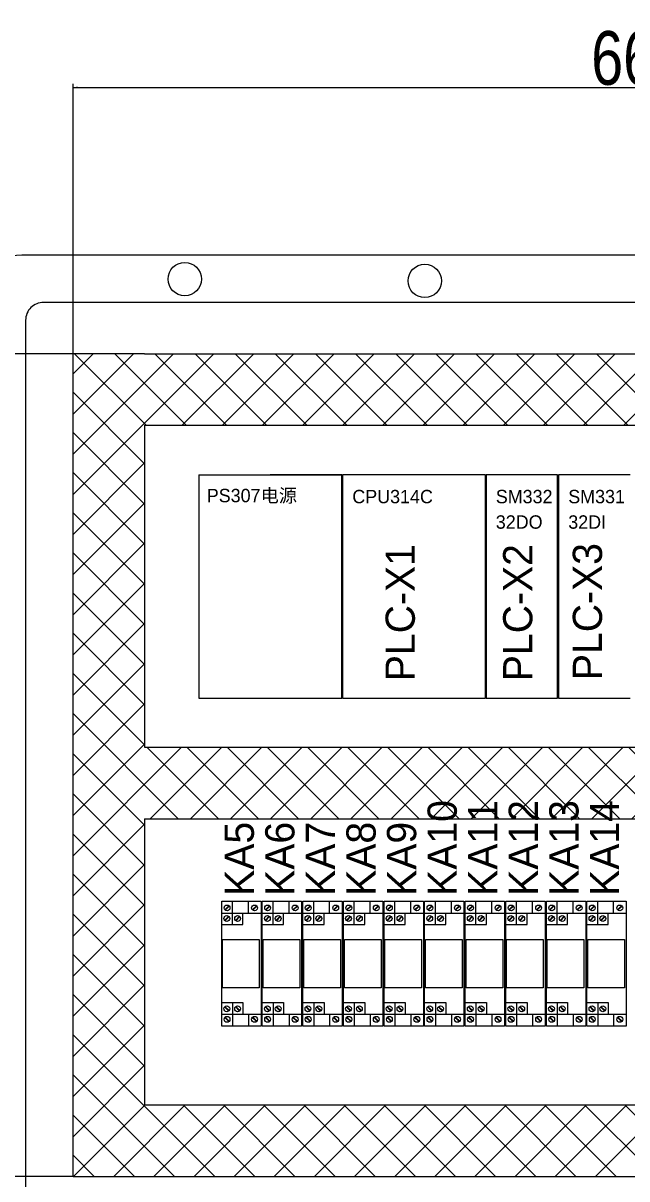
# Model space of a CAD drawing. Header units: millimetres. Extents: x 47793 to 72822, y 60284 to 123188.
# Drawn here: x 49043 to 49381, y 62046 to 62693 of the extents above; entities that cross this region are included whole.
import ezdxf

# ---------------------------------------------------------------- set-up
doc = ezdxf.new("R2010")
doc.units = ezdxf.units.MM
doc.header["$LTSCALE"] = 10
doc.layers.get('0').update_dxf_attribs({"lineweight": 18})
for name, color, linetype, lineweight in [('1轮廓实线层', 7, 'Continuous', 18), ('6文字层', 3, 'Continuous', 18), ('剖面线层', 4, 'Continuous', 18), ('尺寸线层', 3, 'Continuous', 18)]:
    doc.layers.add(name, color=color, linetype=linetype, lineweight=lineweight)
doc.styles.add('TH_GBDIM', font='SIMYOU.TTF', dxfattribs={"width": 0.8})
doc.styles.add('样式 1', font='SIMYOU.TTF', dxfattribs={"width": 0.9})
doc.dimstyles.new('TH_GBDIM', dxfattribs={"dimtxt": 3, "dimasz": 2.5, "dimexe": 2, "dimexo": 0, "dimgap": 1.5, "dimtad": 1, "dimdec": 1, "dimzin": 0, "dimdsep": 46, "dimtxsty": 'TH_GBDIM', "dimcen": 2.5, "dimdle": 5, "dimclrd": 4, "dimclre": 4, "dimclrt": 3, "dimadec": 0, "dimazin": 0, "dimtfac": 0.714286, "dimtdec": 1, "dimtmove": 0, "dimatfit": 3, "dimfxl": 1, "dimtolj": 1, "dimarcsym": 0})

# ---------------------------------------------------------------- blocks, each defined once
blk = doc.blocks.new('*X6')
at = {"layer": '尺寸线层', "linetype": 'Continuous', "transparency": 16777216}
for points in [[(48919.66, 62507.81), (48919.25, 62505.31), (48920.08, 62505.31)], [(48919.66, 62047.81), (48919.25, 62050.31), (48920.08, 62050.31)]]:
    blk.add_hatch(color=4, dxfattribs=at).paths.add_polyline_path(points, flags=0)
at = {"layer": '尺寸线层', "color": 4, "linetype": 'Continuous', "transparency": 16777216}
for p, q in [((49111.04, 62507.81), (48917.66, 62507.81)), ((48919.66, 62047.81), (48919.66, 62507.81)), ((49071.04, 62047.81), (48917.66, 62047.81))]:
    blk.add_line(p, q, dxfattribs=at)
at = {"layer": '尺寸线层', "color": 3, "transparency": 16777216, "insert": (48903.41, 62277.81), "char_height": 30, "width": 164.8, "attachment_point": 5, "rotation": 90, "style": 'TH_GBDIM'}
blk.add_mtext('460.0', dxfattribs=at)
blk = doc.blocks.new('*X7')
at = {"layer": '尺寸线层', "linetype": 'Continuous', "transparency": 16777216}
for points in [[(49071.04, 62656.71), (49073.54, 62657.13), (49073.54, 62656.3)], [(49731.04, 62656.71), (49728.54, 62657.13), (49728.54, 62656.3)]]:
    blk.add_hatch(color=4, dxfattribs=at).paths.add_polyline_path(points, flags=0)
at = {"layer": '尺寸线层', "color": 4, "linetype": 'Continuous', "transparency": 16777216}
for p, q in [((49071.04, 62507.81), (49071.04, 62658.71)), ((49731.04, 62507.81), (49731.04, 62658.71)), ((49071.04, 62656.71), (49731.04, 62656.71))]:
    blk.add_line(p, q, dxfattribs=at)
at = {"layer": '尺寸线层', "color": 3, "transparency": 16777216, "insert": (49401.04, 62672.96), "char_height": 30, "width": 164, "attachment_point": 5, "style": 'TH_GBDIM'}
blk.add_mtext('660.0', dxfattribs=at)

msp = doc.modelspace()

# ---------------------------------------------------------------- hatches: boundary and pattern name
at = {"layer": '剖面线层'}
h = msp.add_hatch(dxfattribs=at)
h.set_pattern_fill('ANSI37', color=256, scale=5, style=0)
h.paths.add_polyline_path([(49071.04, 62047.81), (49071.04, 62155.53), (49071.04, 62507.81), (49111.04, 62507.81), (49691.04, 62507.81), (49731.04, 62507.81), (49731.04, 62047.81)], flags=0)
h.paths.add_polyline_path([(49111.04, 62087.81), (49111.04, 62245.46), (49111.04, 62247.81), (49691.04, 62247.81), (49691.04, 62087.81)], flags=0)
h.paths.add_polyline_path([(49111.04, 62287.81), (49111.04, 62300.05), (49111.04, 62467.81), (49691.04, 62467.81), (49691.04, 62287.81)], flags=0)

# ---------------------------------------------------------------- linework, layer by layer
for p, q in [((49111.04, 62467.81), (49691.04, 62467.81)), ((49111.04, 62287.81), (49691.04, 62287.81)), ((49111.04, 62247.81), (49691.04, 62247.81)), ((49111.04, 62087.81), (49691.04, 62087.81))]:
    msp.add_line(p, q)
at = {"layer": '1轮廓实线层'}
for p, q in [((49071.04, 62047.81), (49071.04, 62507.81)), ((49111.04, 62507.81), (49071.04, 62507.81)), ((49111.04, 62507.81), (49691.04, 62507.81)), ((49111.04, 62467.81), (49111.04, 62287.81)), ((49141.33, 62440.13), (49141.33, 62315.13)), ((49141.33, 62440.13), (49221.33, 62440.13)), ((49221.33, 62440.13), (49181.33, 62440.13)), ((49221.33, 62315.13), (49221.33, 62440.13)), ((49301.81, 62440.13), (49221.81, 62440.13)), ((49221.81, 62440.13), (49221.81, 62315.13)), ((49301.81, 62315.13), (49301.81, 62440.13)), ((49342.07, 62440.13), (49302.07, 62440.13)), ((49302.07, 62440.13), (49302.07, 62315.13)), ((49342.07, 62315.13), (49342.07, 62440.13)), ((49382.61, 62440.13), (49342.61, 62440.13)), ((49342.61, 62440.13), (49342.61, 62315.13)), ((49141.33, 62315.13), (49221.33, 62315.13)), ((49181.33, 62315.13), (49221.33, 62315.13)), ((49221.81, 62315.13), (49301.81, 62315.13)), ((49302.07, 62315.13), (49342.07, 62315.13)), ((49342.61, 62315.13), (49382.61, 62315.13)), ((49111.04, 62247.81), (49111.04, 62087.81)), ((49071.04, 62047.81), (49731.04, 62047.81))]:
    msp.add_line(p, q, dxfattribs=at)
at = {"layer": '1轮廓实线层', "lineweight": 13}
for p, q in [((49154.18, 62201.78), (49176.18, 62201.78)), ((49154.18, 62131.78), (49154.18, 62201.78)), ((49160.21, 62196.09), (49160.21, 62201.78)), ((49169.13, 62194.94), (49169.13, 62201.78)), ((49176.18, 62201.78), (49176.18, 62131.78)), ((49176.88, 62201.78), (49198.88, 62201.78)), ((49176.88, 62131.78), (49176.88, 62201.78)), ((49182.91, 62196.09), (49182.91, 62201.78)), ((49191.83, 62194.94), (49191.83, 62201.78)), ((49198.88, 62201.78), (49198.88, 62131.78)), ((49199.58, 62201.78), (49221.58, 62201.78)), ((49199.58, 62131.78), (49199.58, 62201.78)), ((49205.61, 62196.09), (49205.61, 62201.78)), ((49214.53, 62194.94), (49214.53, 62201.78)), ((49221.58, 62201.78), (49221.58, 62131.78)), ((49222.28, 62201.78), (49244.28, 62201.78)), ((49222.28, 62131.78), (49222.28, 62201.78)), ((49228.31, 62196.09), (49228.31, 62201.78)), ((49237.23, 62194.94), (49237.23, 62201.78)), ((49244.28, 62201.78), (49244.28, 62131.78)), ((49244.98, 62201.78), (49266.98, 62201.78)), ((49244.98, 62131.78), (49244.98, 62201.78)), ((49251.01, 62196.09), (49251.01, 62201.78)), ((49259.93, 62194.94), (49259.93, 62201.78)), ((49266.98, 62201.78), (49266.98, 62131.78)), ((49267.68, 62201.78), (49289.68, 62201.78)), ((49267.68, 62131.78), (49267.68, 62201.78)), ((49273.71, 62196.09), (49273.71, 62201.78)), ((49282.63, 62194.94), (49282.63, 62201.78)), ((49289.68, 62201.78), (49289.68, 62131.78)), ((49290.38, 62201.78), (49312.38, 62201.78)), ((49290.38, 62131.78), (49290.38, 62201.78)), ((49296.41, 62196.09), (49296.41, 62201.78)), ((49305.33, 62194.94), (49305.33, 62201.78)), ((49312.38, 62201.78), (49312.38, 62131.78)), ((49313.08, 62201.78), (49335.08, 62201.78)), ((49313.08, 62131.78), (49313.08, 62201.78)), ((49319.12, 62196.09), (49319.12, 62201.78)), ((49328.03, 62194.94), (49328.03, 62201.78)), ((49335.08, 62201.78), (49335.08, 62131.78)), ((49335.78, 62201.78), (49357.78, 62201.78)), ((49335.78, 62131.78), (49335.78, 62201.78)), ((49341.82, 62196.09), (49341.82, 62201.78)), ((49350.73, 62194.94), (49350.73, 62201.78)), ((49357.78, 62201.78), (49357.78, 62131.78)), ((49358.48, 62201.78), (49380.48, 62201.78)), ((49358.48, 62131.78), (49358.48, 62201.78)), ((49364.52, 62196.09), (49364.52, 62201.78)), ((49373.43, 62194.94), (49373.43, 62201.78)), ((49380.48, 62201.78), (49380.48, 62131.78)), ((49154.18, 62194.94), (49176.18, 62194.94)), ((49155.76, 62190.97), (49158.06, 62193.27)), ((49155.91, 62196.87), (49158.21, 62199.17)), ((49155.97, 62190.77), (49158.26, 62193.07)), ((49156.11, 62196.67), (49158.41, 62198.97)), ((49160.21, 62188.6), (49160.21, 62196.09)), ((49161.83, 62190.97), (49164.12, 62193.27)), ((49162.03, 62190.77), (49164.32, 62193.07)), ((49166.05, 62188.6), (49166.05, 62194.94)), ((49171.29, 62196.87), (49173.59, 62199.17)), ((49171.49, 62196.67), (49173.79, 62198.97)), ((49176.88, 62194.94), (49198.88, 62194.94)), ((49178.46, 62190.97), (49180.76, 62193.27)), ((49178.61, 62196.87), (49180.91, 62199.17)), ((49178.67, 62190.77), (49180.96, 62193.07)), ((49178.81, 62196.67), (49181.11, 62198.97)), ((49182.91, 62188.6), (49182.91, 62196.09)), ((49184.53, 62190.97), (49186.82, 62193.27)), ((49184.73, 62190.77), (49187.03, 62193.07)), ((49188.75, 62188.6), (49188.75, 62194.94)), ((49193.99, 62196.87), (49196.29, 62199.17)), ((49194.19, 62196.67), (49196.49, 62198.97)), ((49199.58, 62194.94), (49221.58, 62194.94)), ((49201.16, 62190.97), (49203.46, 62193.27)), ((49201.31, 62196.87), (49203.61, 62199.17)), ((49201.37, 62190.77), (49203.66, 62193.07)), ((49201.51, 62196.67), (49203.81, 62198.97)), ((49205.61, 62188.6), (49205.61, 62196.09)), ((49207.23, 62190.97), (49209.52, 62193.27)), ((49207.43, 62190.77), (49209.73, 62193.07)), ((49211.45, 62188.6), (49211.45, 62194.94)), ((49216.69, 62196.87), (49218.99, 62199.17)), ((49216.89, 62196.67), (49219.19, 62198.97)), ((49222.28, 62194.94), (49244.28, 62194.94)), ((49223.87, 62190.97), (49226.16, 62193.27)), ((49224.01, 62196.87), (49226.31, 62199.17)), ((49224.07, 62190.77), (49226.37, 62193.07)), ((49224.21, 62196.67), (49226.51, 62198.97)), ((49228.31, 62188.6), (49228.31, 62196.09)), ((49229.93, 62190.97), (49232.22, 62193.27)), ((49230.13, 62190.77), (49232.43, 62193.07)), ((49234.15, 62188.6), (49234.15, 62194.94)), ((49239.39, 62196.87), (49241.69, 62199.17)), ((49239.6, 62196.67), (49241.89, 62198.97)), ((49244.98, 62194.94), (49266.98, 62194.94)), ((49246.57, 62190.97), (49248.86, 62193.27)), ((49246.71, 62196.87), (49249.01, 62199.17)), ((49246.77, 62190.77), (49249.07, 62193.07)), ((49246.91, 62196.67), (49249.21, 62198.97)), ((49251.01, 62188.6), (49251.01, 62196.09)), ((49252.63, 62190.97), (49254.93, 62193.27)), ((49252.83, 62190.77), (49255.13, 62193.07)), ((49256.85, 62188.6), (49256.85, 62194.94)), ((49262.09, 62196.87), (49264.39, 62199.17)), ((49262.3, 62196.67), (49264.59, 62198.97)), ((49267.68, 62194.94), (49289.68, 62194.94)), ((49269.27, 62190.97), (49271.56, 62193.27)), ((49269.41, 62196.87), (49271.71, 62199.17)), ((49269.47, 62190.77), (49271.77, 62193.07)), ((49269.62, 62196.67), (49271.91, 62198.97)), ((49273.71, 62188.6), (49273.71, 62196.09)), ((49275.33, 62190.97), (49277.63, 62193.27)), ((49275.53, 62190.77), (49277.83, 62193.07)), ((49279.55, 62188.6), (49279.55, 62194.94)), ((49284.79, 62196.87), (49287.09, 62199.17)), ((49285, 62196.67), (49287.29, 62198.97)), ((49290.38, 62194.94), (49312.38, 62194.94)), ((49291.97, 62190.97), (49294.27, 62193.27)), ((49292.11, 62196.87), (49294.41, 62199.17)), ((49292.17, 62190.77), (49294.47, 62193.07)), ((49292.32, 62196.67), (49294.61, 62198.97)), ((49296.41, 62188.6), (49296.41, 62196.09)), ((49298.03, 62190.97), (49300.33, 62193.27)), ((49298.23, 62190.77), (49300.53, 62193.07)), ((49302.25, 62188.6), (49302.25, 62194.94)), ((49307.49, 62196.87), (49309.79, 62199.17)), ((49307.7, 62196.67), (49309.99, 62198.97)), ((49313.08, 62194.94), (49335.08, 62194.94)), ((49314.67, 62190.97), (49316.97, 62193.27)), ((49314.81, 62196.87), (49317.11, 62199.17)), ((49314.87, 62190.77), (49317.17, 62193.07)), ((49315.02, 62196.67), (49317.31, 62198.97)), ((49319.12, 62188.6), (49319.12, 62196.09)), ((49320.73, 62190.97), (49323.03, 62193.27)), ((49320.93, 62190.77), (49323.23, 62193.07)), ((49324.96, 62188.6), (49324.96, 62194.94)), ((49330.2, 62196.87), (49332.49, 62199.17)), ((49330.4, 62196.67), (49332.7, 62198.97)), ((49335.78, 62194.94), (49357.78, 62194.94)), ((49337.37, 62190.97), (49339.67, 62193.27)), ((49337.52, 62196.87), (49339.81, 62199.17)), ((49337.57, 62190.77), (49339.87, 62193.07)), ((49337.72, 62196.67), (49340.02, 62198.97)), ((49341.82, 62188.6), (49341.82, 62196.09)), ((49343.43, 62190.97), (49345.73, 62193.27)), ((49343.63, 62190.77), (49345.93, 62193.07)), ((49347.66, 62188.6), (49347.66, 62194.94)), ((49352.9, 62196.87), (49355.19, 62199.17)), ((49353.1, 62196.67), (49355.4, 62198.97)), ((49358.48, 62194.94), (49380.48, 62194.94)), ((49360.07, 62190.97), (49362.37, 62193.27)), ((49360.22, 62196.87), (49362.51, 62199.17)), ((49360.27, 62190.77), (49362.57, 62193.07)), ((49360.42, 62196.67), (49362.72, 62198.97)), ((49364.52, 62188.6), (49364.52, 62196.09)), ((49366.13, 62190.97), (49368.43, 62193.27)), ((49366.33, 62190.77), (49368.63, 62193.07)), ((49370.36, 62188.6), (49370.36, 62194.94)), ((49375.6, 62196.87), (49377.89, 62199.17)), ((49375.8, 62196.67), (49378.1, 62198.97)), ((49154.18, 62188.6), (49166.05, 62188.6)), ((49176.88, 62188.6), (49188.75, 62188.6)), ((49199.58, 62188.6), (49211.45, 62188.6)), ((49222.28, 62188.6), (49234.15, 62188.6)), ((49244.98, 62188.6), (49256.85, 62188.6)), ((49267.68, 62188.6), (49279.55, 62188.6)), ((49290.38, 62188.6), (49302.25, 62188.6)), ((49313.08, 62188.6), (49324.96, 62188.6)), ((49335.78, 62188.6), (49347.66, 62188.6)), ((49358.48, 62188.6), (49370.36, 62188.6)), ((49154.18, 62144.96), (49166.05, 62144.96)), ((49155.76, 62142.59), (49158.06, 62140.29)), ((49155.97, 62142.79), (49158.26, 62140.49)), ((49160.21, 62144.96), (49160.21, 62137.47)), ((49161.83, 62142.59), (49164.12, 62140.29)), ((49162.03, 62142.79), (49164.32, 62140.49)), ((49166.05, 62144.96), (49166.05, 62138.61)), ((49176.88, 62144.96), (49188.75, 62144.96)), ((49178.46, 62142.59), (49180.76, 62140.29)), ((49178.67, 62142.79), (49180.96, 62140.49)), ((49182.91, 62144.96), (49182.91, 62137.47)), ((49184.53, 62142.59), (49186.82, 62140.29)), ((49184.73, 62142.79), (49187.03, 62140.49)), ((49188.75, 62144.96), (49188.75, 62138.61)), ((49199.58, 62144.96), (49211.45, 62144.96)), ((49201.16, 62142.59), (49203.46, 62140.29)), ((49201.37, 62142.79), (49203.66, 62140.49)), ((49205.61, 62144.96), (49205.61, 62137.47)), ((49207.23, 62142.59), (49209.52, 62140.29)), ((49207.43, 62142.79), (49209.73, 62140.49)), ((49211.45, 62144.96), (49211.45, 62138.61)), ((49222.28, 62144.96), (49234.15, 62144.96)), ((49223.87, 62142.59), (49226.16, 62140.29)), ((49224.07, 62142.79), (49226.37, 62140.49)), ((49228.31, 62144.96), (49228.31, 62137.47)), ((49229.93, 62142.59), (49232.22, 62140.29)), ((49230.13, 62142.79), (49232.43, 62140.49)), ((49234.15, 62144.96), (49234.15, 62138.61)), ((49244.98, 62144.96), (49256.85, 62144.96)), ((49246.57, 62142.59), (49248.86, 62140.29)), ((49246.77, 62142.79), (49249.07, 62140.49)), ((49251.01, 62144.96), (49251.01, 62137.47)), ((49252.63, 62142.59), (49254.93, 62140.29)), ((49252.83, 62142.79), (49255.13, 62140.49)), ((49256.85, 62144.96), (49256.85, 62138.61)), ((49267.68, 62144.96), (49279.55, 62144.96)), ((49269.27, 62142.59), (49271.56, 62140.29)), ((49269.47, 62142.79), (49271.77, 62140.49)), ((49273.71, 62144.96), (49273.71, 62137.47)), ((49275.33, 62142.59), (49277.63, 62140.29)), ((49275.53, 62142.79), (49277.83, 62140.49)), ((49279.55, 62144.96), (49279.55, 62138.61)), ((49290.38, 62144.96), (49302.25, 62144.96)), ((49291.97, 62142.59), (49294.27, 62140.29)), ((49292.17, 62142.79), (49294.47, 62140.49)), ((49296.41, 62144.96), (49296.41, 62137.47)), ((49298.03, 62142.59), (49300.33, 62140.29)), ((49298.23, 62142.79), (49300.53, 62140.49)), ((49302.25, 62144.96), (49302.25, 62138.61)), ((49313.08, 62144.96), (49324.96, 62144.96)), ((49314.67, 62142.59), (49316.97, 62140.29)), ((49314.87, 62142.79), (49317.17, 62140.49)), ((49319.12, 62144.96), (49319.12, 62137.47)), ((49320.73, 62142.59), (49323.03, 62140.29)), ((49320.93, 62142.79), (49323.23, 62140.49)), ((49324.96, 62144.96), (49324.96, 62138.61)), ((49335.78, 62144.96), (49347.66, 62144.96)), ((49337.37, 62142.59), (49339.67, 62140.29)), ((49337.57, 62142.79), (49339.87, 62140.49)), ((49341.82, 62144.96), (49341.82, 62137.47)), ((49343.43, 62142.59), (49345.73, 62140.29)), ((49343.63, 62142.79), (49345.93, 62140.49)), ((49347.66, 62144.96), (49347.66, 62138.61)), ((49358.48, 62144.96), (49370.36, 62144.96)), ((49360.07, 62142.59), (49362.37, 62140.29)), ((49360.27, 62142.79), (49362.57, 62140.49)), ((49364.52, 62144.96), (49364.52, 62137.47)), ((49366.13, 62142.59), (49368.43, 62140.29)), ((49366.33, 62142.79), (49368.63, 62140.49)), ((49370.36, 62144.96), (49370.36, 62138.61)), ((49154.18, 62138.61), (49176.18, 62138.61)), ((49155.91, 62136.69), (49158.21, 62134.39)), ((49156.11, 62136.89), (49158.41, 62134.59)), ((49160.21, 62137.47), (49160.21, 62131.78)), ((49169.13, 62138.61), (49169.13, 62131.78)), ((49171.29, 62136.69), (49173.59, 62134.39)), ((49171.49, 62136.89), (49173.79, 62134.59)), ((49176.88, 62138.61), (49198.88, 62138.61)), ((49178.61, 62136.69), (49180.91, 62134.39)), ((49178.81, 62136.89), (49181.11, 62134.59)), ((49182.91, 62137.47), (49182.91, 62131.78)), ((49191.83, 62138.61), (49191.83, 62131.78)), ((49193.99, 62136.69), (49196.29, 62134.39)), ((49194.19, 62136.89), (49196.49, 62134.59)), ((49199.58, 62138.61), (49221.58, 62138.61)), ((49201.31, 62136.69), (49203.61, 62134.39)), ((49201.51, 62136.89), (49203.81, 62134.59)), ((49205.61, 62137.47), (49205.61, 62131.78)), ((49214.53, 62138.61), (49214.53, 62131.78)), ((49216.69, 62136.69), (49218.99, 62134.39)), ((49216.89, 62136.89), (49219.19, 62134.59)), ((49222.28, 62138.61), (49244.28, 62138.61)), ((49224.01, 62136.69), (49226.31, 62134.39)), ((49224.21, 62136.89), (49226.51, 62134.59)), ((49228.31, 62137.47), (49228.31, 62131.78)), ((49237.23, 62138.61), (49237.23, 62131.78)), ((49239.39, 62136.69), (49241.69, 62134.39)), ((49239.6, 62136.89), (49241.89, 62134.59)), ((49244.98, 62138.61), (49266.98, 62138.61)), ((49246.71, 62136.69), (49249.01, 62134.39)), ((49246.91, 62136.89), (49249.21, 62134.59)), ((49251.01, 62137.47), (49251.01, 62131.78)), ((49259.93, 62138.61), (49259.93, 62131.78)), ((49262.09, 62136.69), (49264.39, 62134.39)), ((49262.3, 62136.89), (49264.59, 62134.59)), ((49267.68, 62138.61), (49289.68, 62138.61)), ((49269.41, 62136.69), (49271.71, 62134.39)), ((49269.62, 62136.89), (49271.91, 62134.59)), ((49273.71, 62137.47), (49273.71, 62131.78)), ((49282.63, 62138.61), (49282.63, 62131.78)), ((49284.79, 62136.69), (49287.09, 62134.39)), ((49285, 62136.89), (49287.29, 62134.59)), ((49290.38, 62138.61), (49312.38, 62138.61)), ((49292.11, 62136.69), (49294.41, 62134.39)), ((49292.32, 62136.89), (49294.61, 62134.59)), ((49296.41, 62137.47), (49296.41, 62131.78)), ((49305.33, 62138.61), (49305.33, 62131.78)), ((49307.49, 62136.69), (49309.79, 62134.39)), ((49307.7, 62136.89), (49309.99, 62134.59)), ((49313.08, 62138.61), (49335.08, 62138.61)), ((49314.81, 62136.69), (49317.11, 62134.39)), ((49315.02, 62136.89), (49317.31, 62134.59)), ((49319.12, 62137.47), (49319.12, 62131.78)), ((49328.03, 62138.61), (49328.03, 62131.78)), ((49330.2, 62136.69), (49332.49, 62134.39)), ((49330.4, 62136.89), (49332.7, 62134.59)), ((49335.78, 62138.61), (49357.78, 62138.61)), ((49337.52, 62136.69), (49339.81, 62134.39)), ((49337.72, 62136.89), (49340.02, 62134.59)), ((49341.82, 62137.47), (49341.82, 62131.78)), ((49350.73, 62138.61), (49350.73, 62131.78)), ((49352.9, 62136.69), (49355.19, 62134.39)), ((49353.1, 62136.89), (49355.4, 62134.59)), ((49358.48, 62138.61), (49380.48, 62138.61)), ((49360.22, 62136.69), (49362.51, 62134.39)), ((49360.42, 62136.89), (49362.72, 62134.59)), ((49364.52, 62137.47), (49364.52, 62131.78)), ((49373.43, 62138.61), (49373.43, 62131.78)), ((49375.6, 62136.69), (49377.89, 62134.39)), ((49375.8, 62136.89), (49378.1, 62134.59)), ((49176.18, 62131.78), (49154.18, 62131.78)), ((49198.88, 62131.78), (49176.88, 62131.78)), ((49221.58, 62131.78), (49199.58, 62131.78)), ((49244.28, 62131.78), (49222.28, 62131.78)), ((49266.98, 62131.78), (49244.98, 62131.78)), ((49289.68, 62131.78), (49267.68, 62131.78)), ((49312.38, 62131.78), (49290.38, 62131.78)), ((49335.08, 62131.78), (49313.08, 62131.78)), ((49357.78, 62131.78), (49335.78, 62131.78)), ((49380.48, 62131.78), (49358.48, 62131.78))]:
    msp.add_line(p, q, dxfattribs=at)
at = {"layer": '1轮廓实线层'}
for points in [[(49012.41, 62532.82), (49012.41, 62017.96, 0.414214), (49042.41, 61987.96), (49766.01, 61987.96, 0.414214), (49796.01, 62017.96), (49796.01, 62532.82, 0.414214), (49766.01, 62562.82), (49042.41, 62562.82, 0.414214)], [(49044.48, 62526.51), (49044.48, 62026.25, 0.414214), (49054.48, 62016.25), (49752.24, 62016.25, 0.414214), (49762.24, 62026.25), (49762.24, 62526.51, 0.414214), (49752.24, 62536.51), (49054.48, 62536.51, 0.414214)]]:
    msp.add_lwpolyline(points, format="xyb", close=True, dxfattribs=at)
at = {"layer": '1轮廓实线层', "lineweight": 13}
for points in [[(49154.66, 62180.29), (49175.18, 62180.29), (49175.18, 62153.27), (49154.66, 62153.27)], [(49177.36, 62180.29), (49197.88, 62180.29), (49197.88, 62153.27), (49177.36, 62153.27)], [(49200.07, 62180.29), (49220.58, 62180.29), (49220.58, 62153.27), (49200.07, 62153.27)], [(49222.77, 62180.29), (49243.28, 62180.29), (49243.28, 62153.27), (49222.77, 62153.27)], [(49245.47, 62180.29), (49265.98, 62180.29), (49265.98, 62153.27), (49245.47, 62153.27)], [(49268.17, 62180.29), (49288.68, 62180.29), (49288.68, 62153.27), (49268.17, 62153.27)], [(49290.87, 62180.29), (49311.38, 62180.29), (49311.38, 62153.27), (49290.87, 62153.27)], [(49313.57, 62180.29), (49334.08, 62180.29), (49334.08, 62153.27), (49313.57, 62153.27)], [(49336.27, 62180.29), (49356.78, 62180.29), (49356.78, 62153.27), (49336.27, 62153.27)], [(49358.97, 62180.29), (49379.48, 62180.29), (49379.48, 62153.27), (49358.97, 62153.27)]]:
    msp.add_lwpolyline(points, close=True, dxfattribs=at)
at = {"layer": '1轮廓实线层'}
for centre in [(49133.51, 62549.52), (49267.76, 62548.53)]:
    msp.add_circle(centre, 9.33, dxfattribs=at)
at = {"layer": '1轮廓实线层', "lineweight": 13}
for centre in [(49157.16, 62197.92), (49172.54, 62197.92), (49179.86, 62197.92), (49195.24, 62197.92), (49202.56, 62197.92), (49217.94, 62197.92), (49225.26, 62197.92), (49240.64, 62197.92), (49247.96, 62197.92), (49263.34, 62197.92), (49270.66, 62197.92), (49286.04, 62197.92), (49293.36, 62197.92), (49308.74, 62197.92), (49316.06, 62197.92), (49331.45, 62197.92), (49338.76, 62197.92), (49354.15, 62197.92), (49361.47, 62197.92), (49376.85, 62197.92), (49157.01, 62192.02), (49163.07, 62192.02), (49179.71, 62192.02), (49185.78, 62192.02), (49202.41, 62192.02), (49208.48, 62192.02), (49225.11, 62192.02), (49231.18, 62192.02), (49247.82, 62192.02), (49253.88, 62192.02), (49270.52, 62192.02), (49276.58, 62192.02), (49293.22, 62192.02), (49299.28, 62192.02), (49315.92, 62192.02), (49321.98, 62192.02), (49338.62, 62192.02), (49344.68, 62192.02), (49361.32, 62192.02), (49367.38, 62192.02), (49157.01, 62141.54), (49163.07, 62141.54), (49179.71, 62141.54), (49185.78, 62141.54), (49202.41, 62141.54), (49208.48, 62141.54), (49225.11, 62141.54), (49231.18, 62141.54), (49247.82, 62141.54), (49253.88, 62141.54), (49270.52, 62141.54), (49276.58, 62141.54), (49293.22, 62141.54), (49299.28, 62141.54), (49315.92, 62141.54), (49321.98, 62141.54), (49338.62, 62141.54), (49344.68, 62141.54), (49361.32, 62141.54), (49367.38, 62141.54), (49157.16, 62135.64), (49172.54, 62135.64), (49179.86, 62135.64), (49195.24, 62135.64), (49202.56, 62135.64), (49217.94, 62135.64), (49225.26, 62135.64), (49240.64, 62135.64), (49247.96, 62135.64), (49263.34, 62135.64), (49270.66, 62135.64), (49286.04, 62135.64), (49293.36, 62135.64), (49308.74, 62135.64), (49316.06, 62135.64), (49331.45, 62135.64), (49338.76, 62135.64), (49354.15, 62135.64), (49361.47, 62135.64), (49376.85, 62135.64)]:
    msp.add_circle(centre, 1.63, dxfattribs=at)

# ---------------------------------------------------------------- texts
at = {"layer": '1轮廓实线层', "style": '样式 1'}
for s, p in [('PS307电源', (49145.82, 62424.75)), ('CPU314C', (49227.23, 62424.18)), ('SM332', (49307.49, 62424.18)), ('SM331', (49348.03, 62424.18)), ('32DO', (49307.49, 62409.95)), ('32DI', (49348.03, 62409.95))]:
    msp.add_text(s, height=7.489, dxfattribs=at).set_placement(p)
at = {"layer": '6文字层', "style": '样式 1'}
for s, p in [('PLC-X1', (49262.2, 62324.72)), ('PLC-X2', (49327.95, 62324.72)), ('PLC-X3', (49366.93, 62325.32)), ('KA10', (49285.68, 62204.69)), ('KA11', (49308.38, 62204.69)), ('KA12', (49331.08, 62204.69)), ('KA13', (49353.78, 62204.69)), ('KA14', (49376.48, 62204.69)), ('KA5', (49172.17, 62204.69)), ('KA6', (49194.87, 62204.69)), ('KA7', (49217.57, 62204.69)), ('KA8', (49240.27, 62204.69)), ('KA9', (49262.97, 62204.69))]:
    msp.add_text(s, height=16.361, rotation=90, dxfattribs=at).set_placement(p)

# ---------------------------------------------------------------- dimensions: what is measured, and where the dimension line sits
at = {"layer": '尺寸线层'}
for base, p1, p2, angle, picture, middle in [((49731.04, 62656.71), (49071.04, 62507.81), (49731.04, 62507.81), 180, '*X7', (49401.04, 62672.96)), ((48919.66, 62507.81), (49071.04, 62047.81), (49111.04, 62507.81), 90, '*X6', (48903.41, 62277.81))]:
    dim = msp.add_linear_dim(base=base, p1=p1, p2=p2, angle=angle, dimstyle='TH_GBDIM', override={"dimtxt": 30, "dimsah": 1, "dimtfill": 1, "dimtzin": 8}, dxfattribs=at)
    dim.commit()
    dim.dimension.update_dxf_attribs({"geometry": picture, "text_midpoint": middle})

doc.saveas('drawing.dxf')
